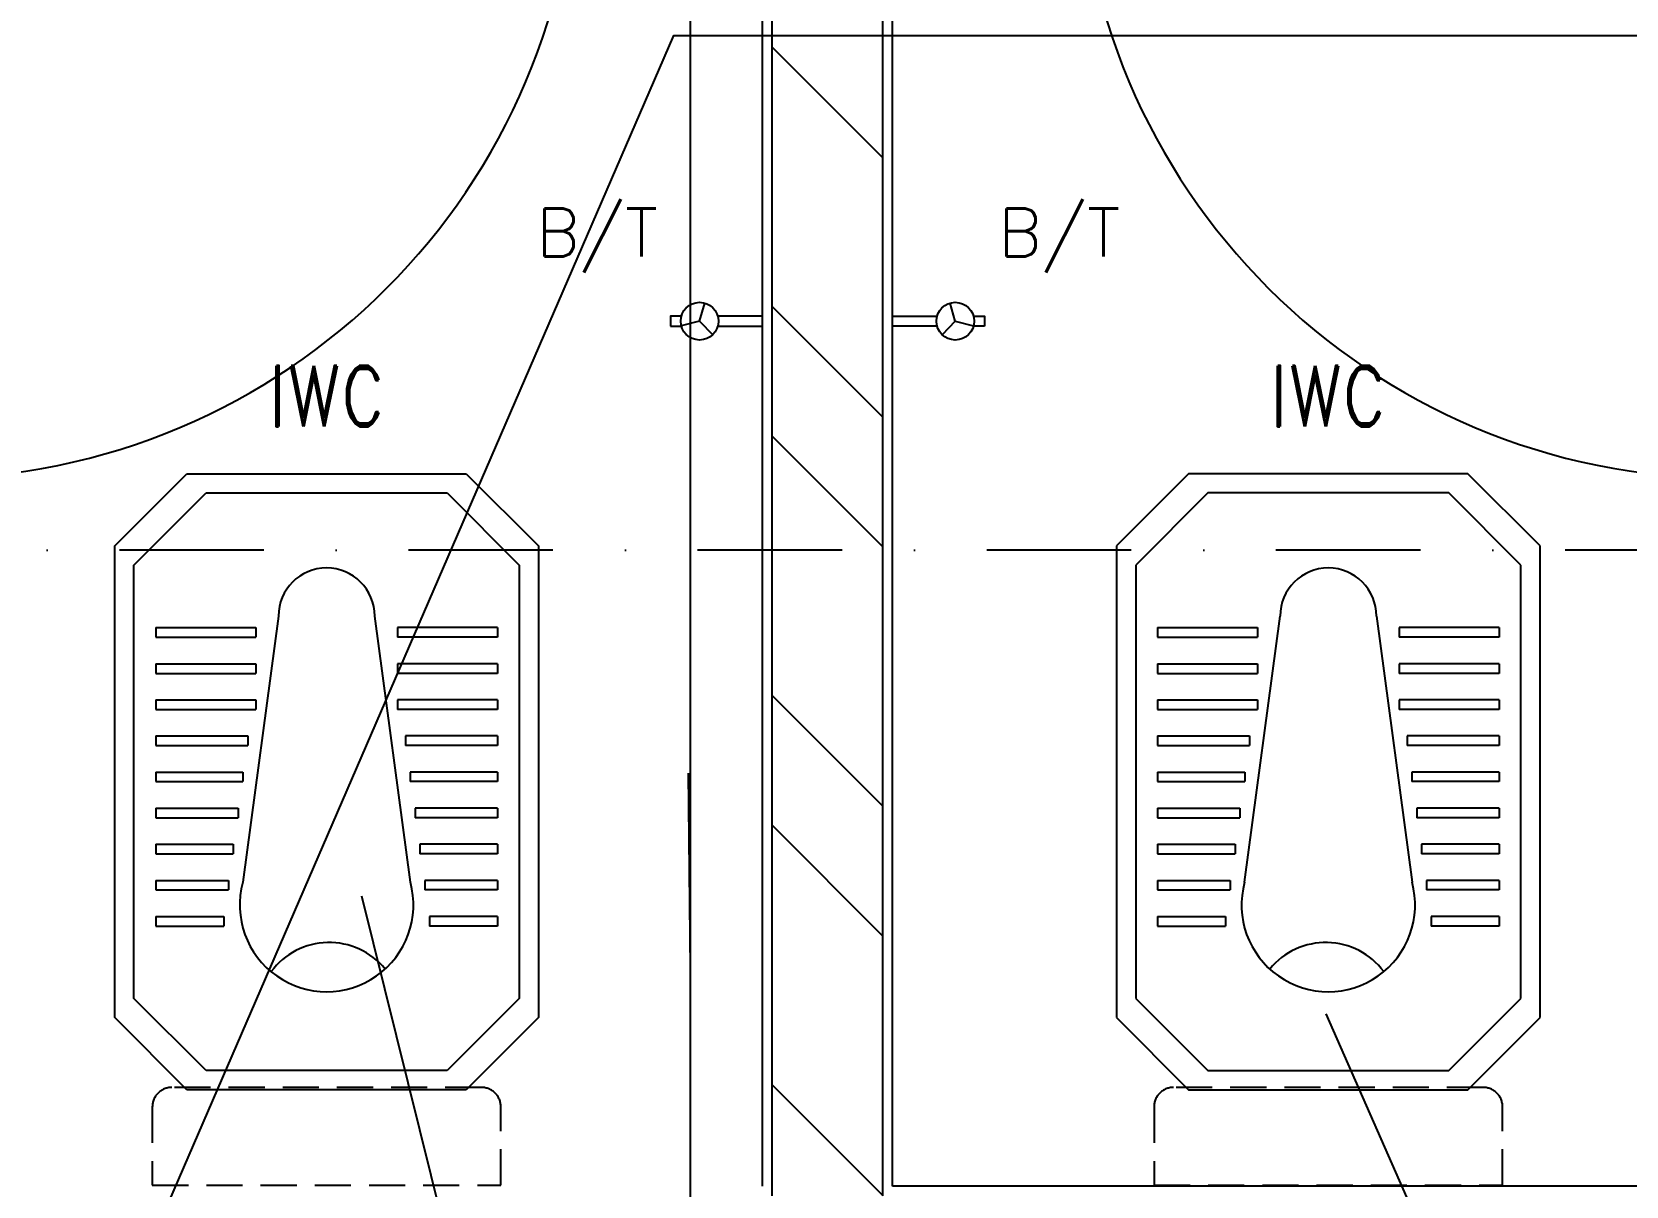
# Model space of a CAD drawing. Extents: x -437689 to -407696, y -55787 to -37037.
# Drawn here: x -434699 to -433871, y -40739 to -40139 of the extents above; entities that cross this region are included whole.
import ezdxf
from ezdxf.enums import TextEntityAlignment as Align

# ---------------------------------------------------------------- set-up
doc = ezdxf.new("R2010")
doc.units = 0
doc.header["$LTSCALE"] = 150
doc.header["$MEASUREMENT"] = 0
doc.linetypes.add('DASHDOT', pattern=[1, 0.5, -0.25, 0, -0.25])
doc.linetypes.add('HIDDEN2', pattern=[0.1875, 0.125, -0.0625])
doc.layers.get('0').update_dxf_attribs({"linetype": 'CONTINUOUS'})
for name, color, linetype in [('DIM', 6, 'CONTINUOUS'), ('DOOR', 31, 'CONTINUOUS'), ('DR', 6, 'CONTINUOUS'), ('GRID', 252, 'DASHDOT'), ('TOILET', 9, 'CONTINUOUS'), ('TXT', 7, 'CONTINUOUS'), ('WALL', 7, 'CONTINUOUS')]:
    doc.layers.add(name, color=color, linetype=linetype)
doc.styles.add('ROMANS', font='romans.shx', dxfattribs={"height": 200})
doc.styles.add('TESTI', font='ROMAND.SHX')

msp = doc.modelspace()

# ---------------------------------------------------------------- linework, layer by layer
for p, q in [((-434352.16, -40289.32), (-434349.47, -40279.92)), ((-434219.42, -40289.32), (-434222.11, -40279.92)), ((-434352.16, -40289.32), (-434361.65, -40291.7)), ((-434352.16, -40289.32), (-434345.36, -40296.36)), ((-434219.42, -40289.32), (-434226.22, -40296.36)), ((-434219.42, -40289.32), (-434209.93, -40291.7))]:
    msp.add_line(p, q)
at = {"color": 9, "linetype": 'HIDDEN2'}
for p, q in [((-434465.44, -40687.24), (-434626.14, -40687.24)), ((-433945.44, -40687.24), (-434106.14, -40687.24)), ((-434636.27, -40697.37), (-434636.27, -40738.08)), ((-434455.31, -40738.08), (-434455.31, -40697.37)), ((-434116.27, -40697.37), (-434116.27, -40738.08)), ((-433935.31, -40738.08), (-433935.31, -40697.37)), ((-434636.27, -40738.08), (-434455.31, -40738.08)), ((-434116.27, -40738.08), (-433935.31, -40738.08))]:
    msp.add_line(p, q, dxfattribs=at)
for points in [[(-434361.58, -40286.65), (-434367.28, -40286.65), (-434367.28, -40291.99)], [(-434342.75, -40291.99), (-434319.54, -40291.99), (-434319.54, -40286.65), (-434342.75, -40286.65)], [(-434228.83, -40291.99), (-434252.04, -40291.99), (-434252.04, -40286.65), (-434228.83, -40286.65)], [(-434210.01, -40286.65), (-434204.3, -40286.65), (-434204.3, -40291.99)], [(-434367.28, -40291.99), (-434361.58, -40291.99)], [(-434204.3, -40291.99), (-434210.01, -40291.99)]]:
    msp.add_lwpolyline(points)
for centre in [(-434352.16, -40289.32), (-434219.42, -40289.32)]:
    msp.add_circle(centre, 9.79)
for centre, start, end in [((-434626.14, -40697.37), 90, 180), ((-434465.44, -40697.37), 0, 90), ((-434106.14, -40697.37), 90, 180), ((-433945.44, -40697.37), 0, 90)]:
    msp.add_arc(centre, 10.12, start, end, dxfattribs=at)
at = {"layer": 'DOOR', "color": 8}
for centre, start, end in [((-434753.29, -40033.57), 270, 360), ((-433818.29, -40033.52), 180, 270)]:
    msp.add_arc(centre, 337.5, start, end, dxfattribs=at)
at = {"layer": 'DR', "linetype": 'CONTINUOUS', "ltscale": 900}
for p, q in [((-434357.14, -38945.97), (-434357.14, -41099.37)), ((-434527.72, -40587.73), (-434401.71, -41094.11)), ((-434027.09, -40649.07), (-433835.77, -41083.63))]:
    msp.add_line(p, q, dxfattribs=at)
at = {"layer": 'DR'}
msp.add_line((-434358.16, -40524.02), (-434357.14, -40625.85), dxfattribs=at)
at = {"layer": 'DR', "linetype": 'CONTINUOUS', "ltscale": 900}
msp.add_lwpolyline([(-434647.29, -40792.11), (-434365.5, -40141), (-433536.59, -40141), (-433536.59, -40141)], dxfattribs=at)
at = {"layer": 'GRID'}
msp.add_line((-432777.17, -40408.3), (-436565.54, -40408.3), dxfattribs=at)
at = {"layer": 'TOILET'}
for p, q in [((-434655.79, -40406.02), (-434618.29, -40368.52)), ((-434618.29, -40368.52), (-434473.29, -40368.52)), ((-434473.29, -40368.52), (-434435.79, -40406.02)), ((-434098.29, -40368.52), (-434135.79, -40406.02)), ((-433953.29, -40368.52), (-434098.29, -40368.52)), ((-433915.79, -40406.02), (-433953.29, -40368.52)), ((-434645.79, -40416.02), (-434608.29, -40378.52)), ((-434608.29, -40378.52), (-434483.29, -40378.52)), ((-434483.29, -40378.52), (-434445.79, -40416.02)), ((-434088.29, -40378.52), (-434125.79, -40416.02)), ((-433963.29, -40378.52), (-434088.29, -40378.52)), ((-433925.79, -40416.02), (-433963.29, -40378.52)), ((-434655.79, -40651.02), (-434655.79, -40406.02)), ((-434435.79, -40406.02), (-434435.79, -40651.02)), ((-434135.79, -40406.02), (-434135.79, -40651.02)), ((-433915.79, -40651.02), (-433915.79, -40406.02)), ((-434645.79, -40641.02), (-434645.79, -40416.02)), ((-434445.79, -40416.02), (-434445.79, -40641.02)), ((-434125.79, -40416.02), (-434125.79, -40641.02)), ((-433925.79, -40641.02), (-433925.79, -40416.02)), ((-434570.79, -40442.49), (-434589.27, -40580.64)), ((-434502.31, -40580.64), (-434520.79, -40442.49)), ((-434069.27, -40580.64), (-434050.79, -40442.49)), ((-434000.79, -40442.49), (-433982.31, -40580.64)), ((-434634.52, -40448.47), (-434634.52, -40453.47)), ((-434634.52, -40448.47), (-434582.55, -40448.47)), ((-434582.55, -40448.47), (-434582.55, -40453.47)), ((-434509.03, -40448.47), (-434509.03, -40453.47)), ((-434457.06, -40448.47), (-434509.03, -40448.47)), ((-434457.06, -40448.47), (-434457.06, -40453.47)), ((-434114.52, -40448.47), (-434062.55, -40448.47)), ((-434114.52, -40448.47), (-434114.52, -40453.47)), ((-434062.55, -40448.47), (-434062.55, -40453.47)), ((-433989.03, -40448.47), (-433989.03, -40453.47)), ((-433937.06, -40448.47), (-433989.03, -40448.47)), ((-433937.06, -40448.47), (-433937.06, -40453.47)), ((-434634.52, -40453.47), (-434582.55, -40453.47)), ((-434457.06, -40453.47), (-434509.03, -40453.47)), ((-434114.52, -40453.47), (-434062.55, -40453.47)), ((-433937.06, -40453.47), (-433989.03, -40453.47)), ((-434634.52, -40467.22), (-434582.55, -40467.22)), ((-434634.52, -40467.22), (-434634.52, -40472.22)), ((-434582.55, -40467.22), (-434582.55, -40472.22)), ((-434509.03, -40467.22), (-434509.03, -40472.22)), ((-434457.06, -40467.22), (-434509.03, -40467.22)), ((-434457.06, -40467.22), (-434457.06, -40472.22)), ((-434114.52, -40467.22), (-434114.52, -40472.22)), ((-434114.52, -40467.22), (-434062.55, -40467.22)), ((-434062.55, -40467.22), (-434062.55, -40472.22)), ((-433937.06, -40467.22), (-433989.03, -40467.22)), ((-433989.03, -40467.22), (-433989.03, -40472.22)), ((-433937.06, -40467.22), (-433937.06, -40472.22)), ((-434634.52, -40472.22), (-434582.55, -40472.22)), ((-434457.06, -40472.22), (-434509.03, -40472.22)), ((-434114.52, -40472.22), (-434062.55, -40472.22)), ((-433937.06, -40472.22), (-433989.03, -40472.22)), ((-434634.52, -40485.97), (-434582.55, -40485.97)), ((-434634.52, -40485.97), (-434634.52, -40490.97)), ((-434634.52, -40485.97), (-434582.55, -40485.97)), ((-434634.52, -40485.97), (-434634.52, -40490.97)), ((-434634.52, -40490.97), (-434582.55, -40490.97)), ((-434634.52, -40490.97), (-434582.55, -40490.97)), ((-434582.55, -40485.97), (-434582.55, -40490.97)), ((-434582.55, -40485.97), (-434582.55, -40490.97)), ((-434509.03, -40485.97), (-434509.03, -40490.97)), ((-434509.03, -40485.97), (-434509.03, -40490.97)), ((-434457.06, -40485.97), (-434509.03, -40485.97)), ((-434457.06, -40485.97), (-434509.03, -40485.97)), ((-434457.06, -40490.97), (-434509.03, -40490.97)), ((-434457.06, -40490.97), (-434509.03, -40490.97)), ((-434457.06, -40485.97), (-434457.06, -40490.97)), ((-434457.06, -40485.97), (-434457.06, -40490.97)), ((-434114.52, -40485.97), (-434114.52, -40490.97)), ((-434114.52, -40485.97), (-434062.55, -40485.97)), ((-434114.52, -40485.97), (-434114.52, -40490.97)), ((-434114.52, -40485.97), (-434062.55, -40485.97)), ((-434114.52, -40490.97), (-434062.55, -40490.97)), ((-434114.52, -40490.97), (-434062.55, -40490.97)), ((-434062.55, -40485.97), (-434062.55, -40490.97)), ((-434062.55, -40485.97), (-434062.55, -40490.97)), ((-433937.06, -40485.97), (-433989.03, -40485.97)), ((-433989.03, -40485.97), (-433989.03, -40490.97)), ((-433937.06, -40485.97), (-433989.03, -40485.97)), ((-433989.03, -40485.97), (-433989.03, -40490.97)), ((-433937.06, -40490.97), (-433989.03, -40490.97)), ((-433937.06, -40490.97), (-433989.03, -40490.97)), ((-433937.06, -40485.97), (-433937.06, -40490.97)), ((-433937.06, -40485.97), (-433937.06, -40490.97)), ((-434634.52, -40504.72), (-434586.68, -40504.72)), ((-434634.52, -40504.72), (-434634.52, -40509.72)), ((-434634.52, -40509.72), (-434586.68, -40509.72)), ((-434586.68, -40504.72), (-434586.68, -40509.72)), ((-434504.9, -40504.72), (-434504.9, -40509.72)), ((-434457.06, -40504.72), (-434504.9, -40504.72)), ((-434457.06, -40509.72), (-434504.9, -40509.72)), ((-434457.06, -40504.72), (-434457.06, -40509.72)), ((-434114.52, -40504.72), (-434114.52, -40509.72)), ((-434114.52, -40504.72), (-434066.68, -40504.72)), ((-434114.52, -40509.72), (-434066.68, -40509.72)), ((-434066.68, -40504.72), (-434066.68, -40509.72)), ((-433984.9, -40504.72), (-433984.9, -40509.72)), ((-433937.06, -40504.72), (-433984.9, -40504.72)), ((-433937.06, -40509.72), (-433984.9, -40509.72)), ((-433937.06, -40504.72), (-433937.06, -40509.72)), ((-434634.52, -40523.47), (-434589.19, -40523.47)), ((-434634.52, -40523.47), (-434589.19, -40523.47)), ((-434634.52, -40523.47), (-434634.52, -40528.47)), ((-434634.52, -40523.47), (-434634.52, -40528.47)), ((-434589.19, -40523.47), (-434589.19, -40528.47)), ((-434589.19, -40523.47), (-434589.19, -40528.47)), ((-434502.39, -40523.47), (-434502.39, -40528.47)), ((-434502.39, -40523.47), (-434502.39, -40528.47)), ((-434457.06, -40523.47), (-434502.39, -40523.47)), ((-434457.06, -40523.47), (-434502.39, -40523.47)), ((-434457.06, -40523.47), (-434457.06, -40528.47)), ((-434457.06, -40523.47), (-434457.06, -40528.47)), ((-434114.52, -40523.47), (-434114.52, -40528.47)), ((-434114.52, -40523.47), (-434114.52, -40528.47)), ((-434114.52, -40523.47), (-434069.19, -40523.47)), ((-434114.52, -40523.47), (-434069.19, -40523.47)), ((-434069.19, -40523.47), (-434069.19, -40528.47)), ((-434069.19, -40523.47), (-434069.19, -40528.47)), ((-433982.39, -40523.47), (-433982.39, -40528.47)), ((-433937.06, -40523.47), (-433982.39, -40523.47)), ((-433982.39, -40523.47), (-433982.39, -40528.47)), ((-433937.06, -40523.47), (-433982.39, -40523.47)), ((-433937.06, -40523.47), (-433937.06, -40528.47)), ((-433937.06, -40523.47), (-433937.06, -40528.47)), ((-434634.52, -40528.47), (-434589.19, -40528.47)), ((-434634.52, -40528.47), (-434589.19, -40528.47)), ((-434457.06, -40528.47), (-434502.39, -40528.47)), ((-434457.06, -40528.47), (-434502.39, -40528.47)), ((-434114.52, -40528.47), (-434069.19, -40528.47)), ((-434114.52, -40528.47), (-434069.19, -40528.47)), ((-433937.06, -40528.47), (-433982.39, -40528.47)), ((-433937.06, -40528.47), (-433982.39, -40528.47)), ((-434634.52, -40542.22), (-434591.7, -40542.22)), ((-434634.52, -40542.22), (-434634.52, -40547.22)), ((-434591.7, -40542.22), (-434591.7, -40547.22)), ((-434499.88, -40542.22), (-434499.88, -40547.22)), ((-434457.06, -40542.22), (-434499.88, -40542.22)), ((-434457.06, -40542.22), (-434457.06, -40547.22)), ((-434114.52, -40542.22), (-434114.52, -40547.22)), ((-434114.52, -40542.22), (-434071.7, -40542.22)), ((-434071.7, -40542.22), (-434071.7, -40547.22)), ((-433979.88, -40542.22), (-433979.88, -40547.22)), ((-433937.06, -40542.22), (-433979.88, -40542.22)), ((-433937.06, -40542.22), (-433937.06, -40547.22)), ((-434634.52, -40547.22), (-434591.7, -40547.22)), ((-434457.06, -40547.22), (-434499.88, -40547.22)), ((-434114.52, -40547.22), (-434071.7, -40547.22)), ((-433937.06, -40547.22), (-433979.88, -40547.22)), ((-434634.52, -40560.97), (-434594.21, -40560.97)), ((-434634.52, -40560.97), (-434634.52, -40565.97)), ((-434634.52, -40560.97), (-434634.52, -40565.97)), ((-434634.52, -40560.97), (-434594.21, -40560.97)), ((-434634.52, -40565.97), (-434594.21, -40565.97)), ((-434634.52, -40565.97), (-434594.21, -40565.97)), ((-434594.21, -40560.97), (-434594.21, -40565.97)), ((-434594.21, -40560.97), (-434594.21, -40565.97)), ((-434457.06, -40560.97), (-434497.38, -40560.97)), ((-434497.38, -40560.97), (-434497.38, -40565.97)), ((-434457.06, -40560.97), (-434497.38, -40560.97)), ((-434497.38, -40560.97), (-434497.38, -40565.97)), ((-434457.06, -40565.97), (-434497.38, -40565.97)), ((-434457.06, -40565.97), (-434497.38, -40565.97)), ((-434457.06, -40560.97), (-434457.06, -40565.97)), ((-434457.06, -40560.97), (-434457.06, -40565.97)), ((-434114.52, -40560.97), (-434114.52, -40565.97)), ((-434114.52, -40560.97), (-434114.52, -40565.97)), ((-434114.52, -40560.97), (-434074.21, -40560.97)), ((-434114.52, -40560.97), (-434074.21, -40560.97)), ((-434114.52, -40565.97), (-434074.21, -40565.97)), ((-434114.52, -40565.97), (-434074.21, -40565.97)), ((-434074.21, -40560.97), (-434074.21, -40565.97)), ((-434074.21, -40560.97), (-434074.21, -40565.97)), ((-433977.38, -40560.97), (-433977.38, -40565.97)), ((-433937.06, -40560.97), (-433977.38, -40560.97)), ((-433977.38, -40560.97), (-433977.38, -40565.97)), ((-433937.06, -40560.97), (-433977.38, -40560.97)), ((-433937.06, -40565.97), (-433977.38, -40565.97)), ((-433937.06, -40565.97), (-433977.38, -40565.97)), ((-433937.06, -40560.97), (-433937.06, -40565.97)), ((-433937.06, -40560.97), (-433937.06, -40565.97)), ((-434634.52, -40579.72), (-434596.71, -40579.72)), ((-434634.52, -40579.72), (-434634.52, -40584.72)), ((-434596.71, -40579.72), (-434596.71, -40584.72)), ((-434457.06, -40579.72), (-434494.87, -40579.72)), ((-434494.87, -40579.72), (-434494.87, -40584.72)), ((-434457.06, -40579.72), (-434457.06, -40584.72)), ((-434114.52, -40579.72), (-434114.52, -40584.72)), ((-434114.52, -40579.72), (-434076.71, -40579.72)), ((-434076.71, -40579.72), (-434076.71, -40584.72)), ((-433974.87, -40579.72), (-433974.87, -40584.72)), ((-433937.06, -40579.72), (-433974.87, -40579.72)), ((-433937.06, -40579.72), (-433937.06, -40584.72)), ((-434634.52, -40584.72), (-434596.71, -40584.72)), ((-434457.06, -40584.72), (-434494.87, -40584.72)), ((-434114.52, -40584.72), (-434076.71, -40584.72)), ((-433937.06, -40584.72), (-433974.87, -40584.72)), ((-434634.52, -40598.47), (-434634.52, -40603.47)), ((-434634.52, -40598.47), (-434634.52, -40603.47)), ((-434634.52, -40598.47), (-434599.22, -40598.47)), ((-434634.52, -40598.47), (-434599.22, -40598.47)), ((-434599.22, -40598.47), (-434599.22, -40603.47)), ((-434599.22, -40598.47), (-434599.22, -40603.47)), ((-434492.36, -40598.47), (-434492.36, -40603.47)), ((-434492.36, -40598.47), (-434492.36, -40603.47)), ((-434457.06, -40598.47), (-434492.36, -40598.47)), ((-434457.06, -40598.47), (-434492.36, -40598.47)), ((-434457.06, -40598.47), (-434457.06, -40603.47)), ((-434457.06, -40598.47), (-434457.06, -40603.47)), ((-434114.52, -40598.47), (-434114.52, -40603.47)), ((-434114.52, -40598.47), (-434114.52, -40603.47)), ((-434114.52, -40598.47), (-434079.22, -40598.47)), ((-434114.52, -40598.47), (-434079.22, -40598.47)), ((-434079.22, -40598.47), (-434079.22, -40603.47)), ((-434079.22, -40598.47), (-434079.22, -40603.47)), ((-433972.36, -40598.47), (-433972.36, -40603.47)), ((-433972.36, -40598.47), (-433972.36, -40603.47)), ((-433937.06, -40598.47), (-433972.36, -40598.47)), ((-433937.06, -40598.47), (-433972.36, -40598.47)), ((-433937.06, -40598.47), (-433937.06, -40603.47)), ((-433937.06, -40598.47), (-433937.06, -40603.47)), ((-434634.52, -40603.47), (-434599.22, -40603.47)), ((-434634.52, -40603.47), (-434599.22, -40603.47)), ((-434457.06, -40603.47), (-434492.36, -40603.47)), ((-434457.06, -40603.47), (-434492.36, -40603.47)), ((-434114.52, -40603.47), (-434079.22, -40603.47)), ((-434114.52, -40603.47), (-434079.22, -40603.47)), ((-433937.06, -40603.47), (-433972.36, -40603.47)), ((-433937.06, -40603.47), (-433972.36, -40603.47)), ((-434608.29, -40678.52), (-434645.79, -40641.02)), ((-434445.79, -40641.02), (-434483.29, -40678.52)), ((-434125.79, -40641.02), (-434088.29, -40678.52)), ((-433963.29, -40678.52), (-433925.79, -40641.02)), ((-434618.29, -40688.52), (-434655.79, -40651.02)), ((-434435.79, -40651.02), (-434473.29, -40688.52)), ((-434135.79, -40651.02), (-434098.29, -40688.52)), ((-433953.29, -40688.52), (-433915.79, -40651.02)), ((-434483.29, -40678.52), (-434608.29, -40678.52)), ((-434088.29, -40678.52), (-433963.29, -40678.52)), ((-434473.29, -40688.52), (-434618.29, -40688.52)), ((-434098.29, -40688.52), (-433953.29, -40688.52))]:
    msp.add_line(p, q, dxfattribs=at)
for centre, radius, start, end in [((-434545.79, -40442.49), 25, 0, 180), ((-434025.79, -40442.49), 25, 0, 180), ((-434545.79, -40592.49), 45.07, 164.76191, 15.23809), ((-434025.79, -40592.49), 45.07, 164.76191, 15.23809), ((-434544.49, -40649.51), 37.51, 39.22632, 143.3943), ((-434027.09, -40649.51), 37.51, 36.6057, 140.77368)]:
    msp.add_arc(centre, radius, start, end, dxfattribs=at)
at = {"layer": 'WALL'}
for p, q in [((-434314.54, -40743.52), (-434314.54, -40068.52)), ((-434257.04, -40743.52), (-434257.04, -40068.52))]:
    msp.add_line(p, q, dxfattribs=at)
at = {"layer": 'WALL', "color": 9}
for p, q in [((-434319.54, -40738.52), (-434319.54, -40073.52)), ((-434252.04, -40738.52), (-434252.04, -40073.52)), ((-433799.54, -40738.52), (-434252.04, -40738.52))]:
    msp.add_line(p, q, dxfattribs=at)
at = {"layer": 'WALL', "color": 9, "linetype": 'DASHDOT', "ltscale": 900}
for p, q in [((-434314.54, -40147.01), (-434257.04, -40204.51)), ((-434314.54, -40281.72), (-434257.04, -40339.22)), ((-434314.54, -40349.07), (-434257.04, -40406.57)), ((-434314.54, -40483.77), (-434257.04, -40541.27)), ((-434314.54, -40551.13), (-434257.04, -40608.63)), ((-434314.54, -40685.83), (-434257.04, -40743.33))]:
    msp.add_line(p, q, dxfattribs=at)

# ---------------------------------------------------------------- texts
at = {"layer": 'DIM', "color": 7, "style": 'ROMANS'}
for p in [(-434373.76, -40243.23), (-434133.89, -40243.23)]:
    msp.add_text('B/T', height=25, rotation=360, dxfattribs=at).set_placement(p, align=Align.MIDDLE_RIGHT)
at = {"layer": 'TXT', "style": 'TESTI', "width": 0.8}
for p in [(-434576.14, -40344), (-434056.32, -40344)]:
    msp.add_text('IWC', height=31.5, dxfattribs=at).set_placement(p)

doc.saveas('drawing.dxf')
